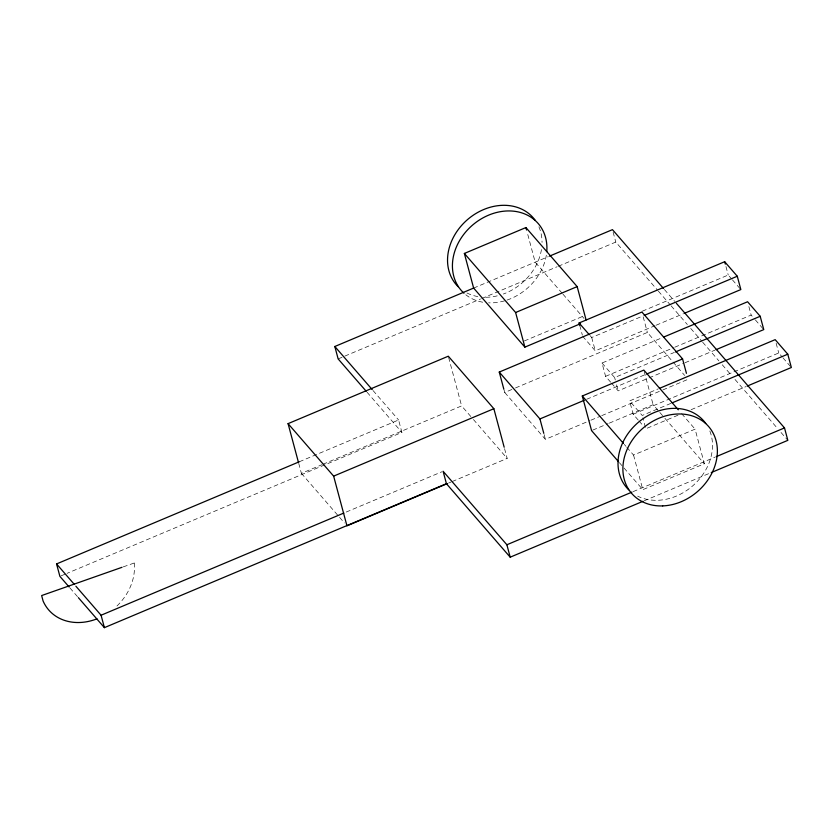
<?xml version="1.0" encoding="UTF-8"?>
<svg xmlns="http://www.w3.org/2000/svg" width="833" height="833" viewBox="0 0 833 833"><rect width="100%" height="100%" fill="white"/><g stroke="black" fill="none" stroke-linecap="round" stroke-linejoin="round"><path stroke-width="0.62" stroke-dasharray="4.17 3.12" d="M473.633 288.072L548.26 256.658M338.146 358.919L480.558 298.985M481.755 298.485L557.142 266.747M558.339 266.248L615.785 242.07L657.518 290.165M524.374 340.947L582.371 316.54M642.326 311.188L728.229 275.025L731.593 278.899M590.024 335.574L591.701 337.511L643.014 315.915M299.328 461.753L398.591 419.978L401.923 432.41L67.067 573.343M298.735 463.398L301.39 473.342L321.725 464.783M322.912 464.283L461.617 405.91L472.582 418.541M582.663 336.293L595.272 350.828L654.936 325.713M656.123 325.214L683.57 313.666M61.08 575.853L65.869 573.843M503.757 388.876L504.725 392.478L514.315 388.449M515.512 387.939L647.366 332.45L684.653 375.412M610.631 382.149L605.591 376.339L602.02 363.021L661.683 337.917M605.591 376.339L673.605 347.715M674.792 347.205L751.158 315.072L754.521 318.945M602.02 363.021L614.629 377.557L674.293 352.442M586.682 399.267L645.408 374.548M611.474 383.118L618.201 390.864L683.82 363.25M685.018 362.74L714.849 350.193M346.236 512.045L441.906 471.78M638.213 420.051L633.174 414.24L629.602 400.923L658.237 388.876M504.725 392.478L545.396 439.355L589.754 420.686M590.951 420.186L600.541 416.146M601.738 415.646L661.673 390.417M662.87 389.917L688.037 379.317M448.581 483.067L450.976 482.057M452.173 481.557L507.172 458.4L504.173 447.217M592.752 430.109L608.132 423.633M609.319 423.133L653.114 404.703L659.007 411.502M633.174 414.24L778.74 352.973L782.104 356.847M670.846 403.401L642.212 415.459L629.602 400.923M678 415.209L645.783 428.766L642.868 417.874M691.119 409.69L746.014 386.585M626.822 447.311L633.538 455.057L695.086 429.151L704.364 463.762L642.816 489.669L622.74 466.532M633.132 491.626L715.006 457.171M644.232 500.779L710.049 473.082M123.263 566.867L134.217 563.014L133.967 562.036M732.436 279.867L739.996 288.593M755.364 319.914L762.924 328.629M782.947 357.815L791.35 367.499M664.411 289.52L674.626 301.296M658.372 291.144L670.294 304.888M671.148 305.867L687.329 324.516M690.734 328.441L701.803 341.207M702.656 342.186L718.837 360.835M722.253 364.76L731.613 375.558M735.029 379.484L777.616 428.558M781.021 432.483L786.987 439.355M681.644 413.657L695.086 429.151M562.15 293.237L535.182 262.166L527.237 232.501M562.993 294.205L583.995 318.414M659.851 412.47L664.068 417.323M664.911 418.301L704.364 463.762M639.057 421.019L643.263 425.861M624.302 444.406L625.979 446.342M619.367 462.648L621.897 465.564M473.425 419.52L507.172 458.4M373.08 390.583L398.591 419.978M367.061 392.228L401.923 432.41M301.39 473.342L344.414 522.926M69.962 587.973L77.521 596.688M776.148 343.29L778.74 352.973M748.888 306.596L751.158 315.072M725.96 266.56L728.229 275.025M643.18 316.842L647.366 332.45M613.119 232.126L615.785 242.07M644.169 371.331L653.114 404.703M614.629 377.557L615.285 379.973M616.576 384.815L618.201 390.864M633.538 455.057L642.816 489.669M591.701 337.511L595.272 350.828M579.747 325.401L582.34 335.085M544.116 434.555L545.396 439.355M448.633 357.451L461.617 405.91M134.217 563.014A50.98 41.806 -41 0 1 114.964 607.83M546.333 255.2A50.98 41.806 -41 0 1 507.005 300.078M504.569 300.848A50.98 41.806 -41 0 1 488.607 302.848M482.682 302.202A50.98 41.806 -41 0 1 465.834 294.788M538.92 226.836A50.98 41.806 -41 0 1 542.044 242.403M541.45 249.577A50.98 41.806 -41 0 1 503.34 294.028M497.228 295.861A50.98 41.806 -41 0 1 483.723 297.225M477.798 296.579A50.98 41.806 -41 0 1 466.084 292.529M709.851 431.015A50.98 41.806 -41 0 1 693.556 485.118A50.98 41.806 -41 0 1 637.651 496.145"/><path stroke-width="1.25" d="M580.518 323.714L524.884 347.132L473.633 288.072L464.366 253.451L525.915 227.555L577.165 286.614L586.109 319.987M366.208 391.25L338.146 358.919L334.824 346.497L473.633 288.072M549.447 256.158L612.453 229.648L663.557 288.541M464.366 253.451L515.617 312.51L577.165 286.614M298.401 462.159L288.072 423.643L448.3 356.201L493.854 408.701L504.173 447.217M579.747 325.401L579.091 322.985L724.668 261.718L737.278 276.244L740.839 289.561L684.757 313.156M503.757 388.876L499.259 372.07L641.889 312.031L682.571 358.908L686.434 373.319M644.201 315.415L737.278 276.244M69.129 587.005L59.893 576.363L56.561 563.931L299.328 461.753M664.068 336.907L747.586 301.754L760.196 316.29L763.767 329.597L716.036 349.683M288.072 423.643L333.637 476.132L493.854 408.701M675.48 351.942L760.196 316.29M618.523 461.68L591.565 430.609L582.288 395.998L643.836 370.091L678.291 409.784M499.259 372.07L539.93 418.937L584.277 400.277M646.606 374.038L682.571 358.908M75.876 586.193L101.074 615.233L343.842 513.055M659.434 388.376L775.169 339.656L787.779 354.192L791.35 367.499L747.201 386.085M78.364 597.657L104.396 627.655L446.436 483.702L510.202 557.183L643.034 501.279M447.383 483.567L346.955 525.842L333.637 476.132M672.044 402.901L787.779 354.192M446.436 483.702L443.104 471.27L506.881 544.761L631.935 492.126M716.203 456.661L784.509 427.912L787.831 440.345L711.247 472.571M122.045 567.294L41.65 595.553L43.087 600.999A50.98 41.806 -41 0 0 97.003 618.836M676.334 303.264L784.509 427.912M579.091 322.985L589.181 334.606M582.288 395.998L623.459 443.437M334.824 346.497L372.236 389.605M56.561 563.931L74.199 584.256M724.668 261.718L725.314 264.134M525.915 227.555L526.571 230.023M515.617 312.51L524.884 347.132M539.93 418.937L543.793 433.347M506.881 544.761L510.202 557.183M101.074 615.233L104.396 627.655M463.96 293.195A50.98 41.806 -41 0 1 484.91 216.851A50.98 41.806 -41 0 1 546.771 251.618M458.192 286.729A50.98 41.806 -41 0 1 467.594 219.527A50.98 41.806 -41 0 1 535.307 220.443M628.665 489.783A50.98 41.806 -41 0 1 638.068 422.57A50.98 41.806 -41 0 1 705.77 423.487M662.704 505.902A50.98 41.806 -41 0 0 714.266 435.503A50.98 41.806 -41 0 0 633.434 438.47A50.98 41.806 -41 0 0 662.704 505.902"/></g></svg>
